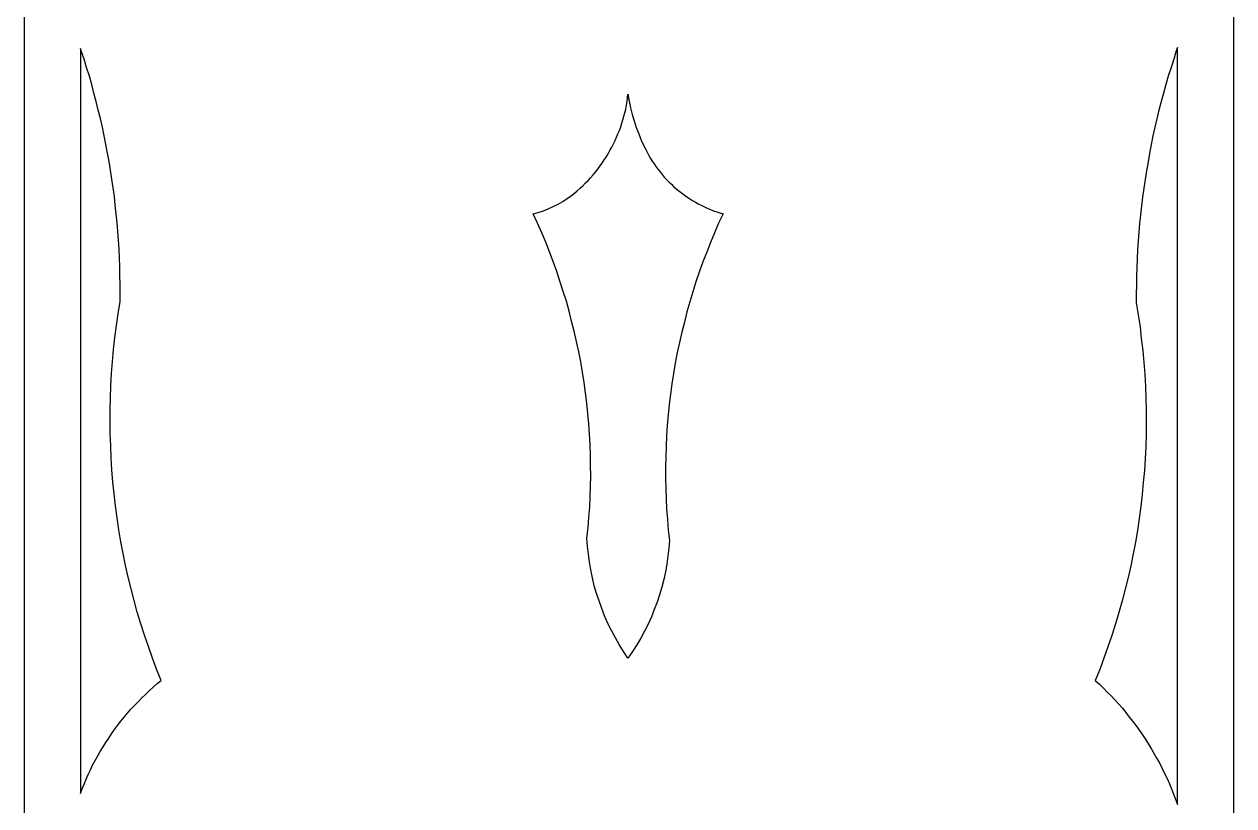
# Model space of a CAD drawing. Header units: centimetres. Extents: x -21.4 to -16.8, y -9 to 9.
# Drawn here: x -21.394 to -16.802, y -6.272 to -3.307 of the extents above; entities that cross this region are included whole.
import ezdxf

# ---------------------------------------------------------------- set-up
doc = ezdxf.new("R2010")
doc.units = ezdxf.units.CM
doc.header["$MEASUREMENT"] = 0
doc.layers.add('layer 1', color=7, linetype='Continuous')

msp = doc.modelspace()

# ---------------------------------------------------------------- linework, layer by layer
at = {"layer": 'layer 1', "color": 250, "lineweight": 30}
for points, knots in [([(-21.39381, 9.00077), (-21.39381, 9.00077), (-16.80173, 9.00077), (-16.80173, 9.00077), (-16.80173, 9.00077), (-16.80173, 9.00077), (-16.80173, -9.00021), (-16.80173, -9.00021), (-16.80173, -9.00021), (-16.80173, -9.00021), (-21.39381, -9.00021), (-21.39381, -9.00021), (-21.39381, -9.00021), (-21.39381, -9.00021), (-21.39381, 9.00077), (-21.39381, 9.00077)], [0, 0, 0, 0, 0.2, 0.2, 0.2, 0.2, 0.4, 0.4, 0.4, 0.4, 0.6, 0.6, 0.6, 0.6, 1, 1, 1, 1]), ([(-17.01569, -3.39512), (-17.01569, -3.39512), (-17.01569, -6.26741), (-17.01569, -6.26741), (-17.01569, -6.26741), (-17.01569, -6.26741), (-17.01587, -6.26692), (-17.01587, -6.26692), (-17.01587, -6.26692), (-17.01587, -6.26692), (-17.02347, -6.24684), (-17.02347, -6.24684), (-17.02347, -6.24684), (-17.02347, -6.24684), (-17.0304, -6.22746), (-17.0304, -6.22746), (-17.0304, -6.22746), (-17.0304, -6.22746), (-17.03801, -6.20738), (-17.03801, -6.20738), (-17.03801, -6.20738), (-17.03801, -6.20738), (-17.04633, -6.18869), (-17.04633, -6.18869), (-17.04633, -6.18869), (-17.04633, -6.18869), (-17.05531, -6.16862), (-17.05531, -6.16862), (-17.05531, -6.16862), (-17.05531, -6.16862), (-17.06432, -6.14993), (-17.06432, -6.14993), (-17.06432, -6.14993), (-17.06432, -6.14993), (-17.07332, -6.13054), (-17.07332, -6.13054), (-17.07332, -6.13054), (-17.07332, -6.13054), (-17.08301, -6.11185), (-17.08301, -6.11185), (-17.08301, -6.11185), (-17.08301, -6.11185), (-17.0934, -6.09316), (-17.0934, -6.09316), (-17.0934, -6.09316), (-17.0934, -6.09316), (-17.10378, -6.07448), (-17.10378, -6.07448), (-17.10378, -6.07448), (-17.10378, -6.07448), (-17.11416, -6.05716), (-17.11416, -6.05716), (-17.11416, -6.05716), (-17.11416, -6.05716), (-17.12523, -6.03848), (-17.12523, -6.03848), (-17.12523, -6.03848), (-17.12523, -6.03848), (-17.13631, -6.02116), (-17.13631, -6.02116), (-17.13631, -6.02116), (-17.13631, -6.02116), (-17.14876, -6.00317), (-17.14876, -6.00317), (-17.14876, -6.00317), (-17.14876, -6.00317), (-17.15986, -5.98586), (-17.15986, -5.98586), (-17.15986, -5.98586), (-17.15986, -5.98586), (-17.17231, -5.96925), (-17.17231, -5.96925), (-17.17231, -5.96925), (-17.17231, -5.96925), (-17.18546, -5.95195), (-17.18546, -5.95195), (-17.18546, -5.95195), (-17.18546, -5.95195), (-17.19861, -5.93534), (-17.19861, -5.93534), (-17.19861, -5.93534), (-17.19861, -5.93534), (-17.21108, -5.91871), (-17.21108, -5.91871), (-17.21108, -5.91871), (-17.21108, -5.91871), (-17.22491, -5.9021), (-17.22491, -5.9021), (-17.22491, -5.9021), (-17.22491, -5.9021), (-17.23876, -5.88687), (-17.23876, -5.88687), (-17.23876, -5.88687), (-17.23876, -5.88687), (-17.25261, -5.87095), (-17.25261, -5.87095), (-17.25261, -5.87095), (-17.25261, -5.87095), (-17.26714, -5.85503), (-17.26714, -5.85503), (-17.26714, -5.85503), (-17.26714, -5.85503), (-17.28237, -5.84049), (-17.28237, -5.84049), (-17.28237, -5.84049), (-17.28237, -5.84049), (-17.29691, -5.82526), (-17.29691, -5.82526), (-17.29691, -5.82526), (-17.29691, -5.82526), (-17.31214, -5.81073), (-17.31214, -5.81073), (-17.31214, -5.81073), (-17.31214, -5.81073), (-17.32806, -5.79689), (-17.32806, -5.79689), (-17.32806, -5.79689), (-17.32806, -5.79689), (-17.31076, -5.75466), (-17.31076, -5.75466), (-17.31076, -5.75466), (-17.31076, -5.75466), (-17.29484, -5.71173), (-17.29484, -5.71173), (-17.29484, -5.71173), (-17.29484, -5.71173), (-17.27961, -5.66882), (-17.27961, -5.66882), (-17.27961, -5.66882), (-17.27961, -5.66882), (-17.26507, -5.62591), (-17.26507, -5.62591), (-17.26507, -5.62591), (-17.26507, -5.62591), (-17.25053, -5.58228), (-17.25053, -5.58228), (-17.25053, -5.58228), (-17.25053, -5.58228), (-17.23807, -5.53868), (-17.23807, -5.53868), (-17.23807, -5.53868), (-17.23807, -5.53868), (-17.2256, -5.49437), (-17.2256, -5.49437), (-17.2256, -5.49437), (-17.2256, -5.49437), (-17.21384, -5.45008), (-17.21384, -5.45008), (-17.21384, -5.45008), (-17.21384, -5.45008), (-17.20276, -5.40577), (-17.20276, -5.40577), (-17.20276, -5.40577), (-17.20276, -5.40577), (-17.19307, -5.36147), (-17.19307, -5.36147), (-17.19307, -5.36147), (-17.19307, -5.36147), (-17.18407, -5.31647), (-17.18407, -5.31647), (-17.18407, -5.31647), (-17.18407, -5.31647), (-17.17508, -5.27216), (-17.17508, -5.27216), (-17.17508, -5.27216), (-17.17508, -5.27216), (-17.16746, -5.22717), (-17.16746, -5.22717), (-17.16746, -5.22717), (-17.16746, -5.22717), (-17.16054, -5.18218), (-17.16054, -5.18218), (-17.16054, -5.18218), (-17.16054, -5.18218), (-17.155, -5.13649), (-17.155, -5.13649), (-17.155, -5.13649), (-17.155, -5.13649), (-17.14947, -5.09149), (-17.14947, -5.09149), (-17.14947, -5.09149), (-17.14947, -5.09149), (-17.14531, -5.04581), (-17.14531, -5.04581), (-17.14531, -5.04581), (-17.14531, -5.04581), (-17.14116, -5.00012), (-17.14116, -5.00012), (-17.14116, -5.00012), (-17.14116, -5.00012), (-17.13838, -4.95513), (-17.13838, -4.95513), (-17.13838, -4.95513), (-17.13838, -4.95513), (-17.13631, -4.90943), (-17.13631, -4.90943), (-17.13631, -4.90943), (-17.13631, -4.90943), (-17.13493, -4.86375), (-17.13493, -4.86375), (-17.13493, -4.86375), (-17.13493, -4.86375), (-17.13424, -4.81806), (-17.13424, -4.81806), (-17.13424, -4.81806), (-17.13424, -4.81806), (-17.13424, -4.77237), (-17.13424, -4.77237), (-17.13424, -4.77237), (-17.13424, -4.77237), (-17.13562, -4.72669), (-17.13562, -4.72669), (-17.13562, -4.72669), (-17.13562, -4.72669), (-17.137, -4.68169), (-17.137, -4.68169), (-17.137, -4.68169), (-17.137, -4.68169), (-17.13978, -4.636), (-17.13978, -4.636), (-17.13978, -4.636), (-17.13978, -4.636), (-17.14323, -4.59032), (-17.14323, -4.59032), (-17.14323, -4.59032), (-17.14323, -4.59032), (-17.14739, -4.54532), (-17.14739, -4.54532), (-17.14739, -4.54532), (-17.14739, -4.54532), (-17.15292, -4.49963), (-17.15292, -4.49963), (-17.15292, -4.49963), (-17.15292, -4.49963), (-17.15777, -4.45463), (-17.15777, -4.45463), (-17.15777, -4.45463), (-17.15777, -4.45463), (-17.1647, -4.40964), (-17.1647, -4.40964), (-17.1647, -4.40964), (-17.1647, -4.40964), (-17.17231, -4.36395), (-17.17231, -4.36395), (-17.17231, -4.36395), (-17.17231, -4.36395), (-17.17231, -4.33072), (-17.17231, -4.33072), (-17.17231, -4.33072), (-17.17231, -4.33072), (-17.17162, -4.2968), (-17.17162, -4.2968), (-17.17162, -4.2968), (-17.17162, -4.2968), (-17.17093, -4.26358), (-17.17093, -4.26358), (-17.17093, -4.26358), (-17.17093, -4.26358), (-17.17024, -4.22966), (-17.17024, -4.22966), (-17.17024, -4.22966), (-17.17024, -4.22966), (-17.16884, -4.19643), (-17.16884, -4.19643), (-17.16884, -4.19643), (-17.16884, -4.19643), (-17.16677, -4.16251), (-17.16677, -4.16251), (-17.16677, -4.16251), (-17.16677, -4.16251), (-17.1647, -4.12929), (-17.1647, -4.12929), (-17.1647, -4.12929), (-17.1647, -4.12929), (-17.16192, -4.09605), (-17.16192, -4.09605), (-17.16192, -4.09605), (-17.16192, -4.09605), (-17.15915, -4.06283), (-17.15915, -4.06283), (-17.15915, -4.06283), (-17.15915, -4.06283), (-17.15638, -4.0296), (-17.15638, -4.0296), (-17.15638, -4.0296), (-17.15638, -4.0296), (-17.15223, -3.99569), (-17.15223, -3.99569), (-17.15223, -3.99569), (-17.15223, -3.99569), (-17.14807, -3.96245), (-17.14807, -3.96245), (-17.14807, -3.96245), (-17.14807, -3.96245), (-17.14393, -3.92923), (-17.14393, -3.92923), (-17.14393, -3.92923), (-17.14393, -3.92923), (-17.13838, -3.89599), (-17.13838, -3.89599), (-17.13838, -3.89599), (-17.13838, -3.89599), (-17.13355, -3.86277), (-17.13355, -3.86277), (-17.13355, -3.86277), (-17.13355, -3.86277), (-17.12731, -3.82955), (-17.12731, -3.82955), (-17.12731, -3.82955), (-17.12731, -3.82955), (-17.12177, -3.797), (-17.12177, -3.797), (-17.12177, -3.797), (-17.12177, -3.797), (-17.11485, -3.76378), (-17.11485, -3.76378), (-17.11485, -3.76378), (-17.11485, -3.76378), (-17.10862, -3.73055), (-17.10862, -3.73055), (-17.10862, -3.73055), (-17.10862, -3.73055), (-17.10169, -3.69802), (-17.10169, -3.69802), (-17.10169, -3.69802), (-17.10169, -3.69802), (-17.0934, -3.66548), (-17.0934, -3.66548), (-17.0934, -3.66548), (-17.0934, -3.66548), (-17.08577, -3.63295), (-17.08577, -3.63295), (-17.08577, -3.63295), (-17.08577, -3.63295), (-17.07748, -3.59972), (-17.07748, -3.59972), (-17.07748, -3.59972), (-17.07748, -3.59972), (-17.06916, -3.56788), (-17.06916, -3.56788), (-17.06916, -3.56788), (-17.06916, -3.56788), (-17.06016, -3.53535), (-17.06016, -3.53535), (-17.06016, -3.53535), (-17.06016, -3.53535), (-17.05047, -3.50351), (-17.05047, -3.50351), (-17.05047, -3.50351), (-17.05047, -3.50351), (-17.04009, -3.47096), (-17.04009, -3.47096), (-17.04009, -3.47096), (-17.04009, -3.47096), (-17.0297, -3.43912), (-17.0297, -3.43912), (-17.0297, -3.43912), (-17.0297, -3.43912), (-17.02002, -3.40728), (-17.02002, -3.40728), (-17.02002, -3.40728), (-17.02002, -3.40728), (-17.01569, -3.39512), (-17.01569, -3.39512)], [0, 0, 0, 0, 0.0108696, 0.0108696, 0.0108696, 0.0108696, 0.0217391, 0.0217391, 0.0217391, 0.0217391, 0.0326087, 0.0326087, 0.0326087, 0.0326087, 0.0434783, 0.0434783, 0.0434783, 0.0434783, 0.0543478, 0.0543478, 0.0543478, 0.0543478, 0.0652174, 0.0652174, 0.0652174, 0.0652174, 0.076087, 0.076087, 0.076087, 0.076087, 0.0869565, 0.0869565, 0.0869565, 0.0869565, 0.0978261, 0.0978261, 0.0978261, 0.0978261, 0.1086957, 0.1086957, 0.1086957, 0.1086957, 0.1195652, 0.1195652, 0.1195652, 0.1195652, 0.1304348, 0.1304348, 0.1304348, 0.1304348, 0.1413043, 0.1413043, 0.1413043, 0.1413043, 0.1521739, 0.1521739, 0.1521739, 0.1521739, 0.1630435, 0.1630435, 0.1630435, 0.1630435, 0.173913, 0.173913, 0.173913, 0.173913, 0.1847826, 0.1847826, 0.1847826, 0.1847826, 0.1956522, 0.1956522, 0.1956522, 0.1956522, 0.2065217, 0.2065217, 0.2065217, 0.2065217, 0.2173913, 0.2173913, 0.2173913, 0.2173913, 0.2282609, 0.2282609, 0.2282609, 0.2282609, 0.2391304, 0.2391304, 0.2391304, 0.2391304, 0.25, 0.25, 0.25, 0.25, 0.2608696, 0.2608696, 0.2608696, 0.2608696, 0.2717391, 0.2717391, 0.2717391, 0.2717391, 0.2826087, 0.2826087, 0.2826087, 0.2826087, 0.2934783, 0.2934783, 0.2934783, 0.2934783, 0.3043478, 0.3043478, 0.3043478, 0.3043478, 0.3152174, 0.3152174, 0.3152174, 0.3152174, 0.326087, 0.326087, 0.326087, 0.326087, 0.3369565, 0.3369565, 0.3369565, 0.3369565, 0.3478261, 0.3478261, 0.3478261, 0.3478261, 0.3586957, 0.3586957, 0.3586957, 0.3586957, 0.3695652, 0.3695652, 0.3695652, 0.3695652, 0.3804348, 0.3804348, 0.3804348, 0.3804348, 0.3913043, 0.3913043, 0.3913043, 0.3913043, 0.4021739, 0.4021739, 0.4021739, 0.4021739, 0.4130435, 0.4130435, 0.4130435, 0.4130435, 0.423913, 0.423913, 0.423913, 0.423913, 0.4347826, 0.4347826, 0.4347826, 0.4347826, 0.4456522, 0.4456522, 0.4456522, 0.4456522, 0.4565217, 0.4565217, 0.4565217, 0.4565217, 0.4673913, 0.4673913, 0.4673913, 0.4673913, 0.4782609, 0.4782609, 0.4782609, 0.4782609, 0.4891304, 0.4891304, 0.4891304, 0.4891304, 0.5, 0.5, 0.5, 0.5, 0.5108696, 0.5108696, 0.5108696, 0.5108696, 0.5217391, 0.5217391, 0.5217391, 0.5217391, 0.5326087, 0.5326087, 0.5326087, 0.5326087, 0.5434783, 0.5434783, 0.5434783, 0.5434783, 0.5543478, 0.5543478, 0.5543478, 0.5543478, 0.5652174, 0.5652174, 0.5652174, 0.5652174, 0.576087, 0.576087, 0.576087, 0.576087, 0.5869565, 0.5869565, 0.5869565, 0.5869565, 0.5978261, 0.5978261, 0.5978261, 0.5978261, 0.6086957, 0.6086957, 0.6086957, 0.6086957, 0.6195652, 0.6195652, 0.6195652, 0.6195652, 0.6304348, 0.6304348, 0.6304348, 0.6304348, 0.6413043, 0.6413043, 0.6413043, 0.6413043, 0.6521739, 0.6521739, 0.6521739, 0.6521739, 0.6630435, 0.6630435, 0.6630435, 0.6630435, 0.673913, 0.673913, 0.673913, 0.673913, 0.6847826, 0.6847826, 0.6847826, 0.6847826, 0.6956522, 0.6956522, 0.6956522, 0.6956522, 0.7065217, 0.7065217, 0.7065217, 0.7065217, 0.7173913, 0.7173913, 0.7173913, 0.7173913, 0.7282609, 0.7282609, 0.7282609, 0.7282609, 0.7391304, 0.7391304, 0.7391304, 0.7391304, 0.75, 0.75, 0.75, 0.75, 0.7608696, 0.7608696, 0.7608696, 0.7608696, 0.7717391, 0.7717391, 0.7717391, 0.7717391, 0.7826087, 0.7826087, 0.7826087, 0.7826087, 0.7934783, 0.7934783, 0.7934783, 0.7934783, 0.8043478, 0.8043478, 0.8043478, 0.8043478, 0.8152174, 0.8152174, 0.8152174, 0.8152174, 0.826087, 0.826087, 0.826087, 0.826087, 0.8369565, 0.8369565, 0.8369565, 0.8369565, 0.8478261, 0.8478261, 0.8478261, 0.8478261, 0.8586957, 0.8586957, 0.8586957, 0.8586957, 0.8695652, 0.8695652, 0.8695652, 0.8695652, 0.8804348, 0.8804348, 0.8804348, 0.8804348, 0.8913043, 0.8913043, 0.8913043, 0.8913043, 0.9021739, 0.9021739, 0.9021739, 0.9021739, 0.9130435, 0.9130435, 0.9130435, 0.9130435, 0.923913, 0.923913, 0.923913, 0.923913, 0.9347826, 0.9347826, 0.9347826, 0.9347826, 0.9456522, 0.9456522, 0.9456522, 0.9456522, 0.9565217, 0.9565217, 0.9565217, 0.9565217, 0.9673913, 0.9673913, 0.9673913, 0.9673913, 0.9782609, 0.9782609, 0.9782609, 0.9782609, 1, 1, 1, 1]), ([(-21.17985, -6.22525), (-21.17985, -6.22525), (-21.17985, -3.39909), (-21.17985, -3.39909), (-21.17985, -3.39909), (-21.17985, -3.39909), (-21.17689, -3.40797), (-21.17689, -3.40797), (-21.17689, -3.40797), (-21.17689, -3.40797), (-21.16651, -3.43981), (-21.16651, -3.43981), (-21.16651, -3.43981), (-21.16651, -3.43981), (-21.15681, -3.47165), (-21.15681, -3.47165), (-21.15681, -3.47165), (-21.15681, -3.47165), (-21.14643, -3.50351), (-21.14643, -3.50351), (-21.14643, -3.50351), (-21.14643, -3.50351), (-21.13744, -3.53535), (-21.13744, -3.53535), (-21.13744, -3.53535), (-21.13744, -3.53535), (-21.12913, -3.56788), (-21.12913, -3.56788), (-21.12913, -3.56788), (-21.12913, -3.56788), (-21.12013, -3.59972), (-21.12013, -3.59972), (-21.12013, -3.59972), (-21.12013, -3.59972), (-21.11252, -3.63295), (-21.11252, -3.63295), (-21.11252, -3.63295), (-21.11252, -3.63295), (-21.1042, -3.6648), (-21.1042, -3.6648), (-21.1042, -3.6648), (-21.1042, -3.6648), (-21.0966, -3.69733), (-21.0966, -3.69733), (-21.0966, -3.69733), (-21.0966, -3.69733), (-21.09036, -3.72986), (-21.09036, -3.72986), (-21.09036, -3.72986), (-21.09036, -3.72986), (-21.08344, -3.76309), (-21.08344, -3.76309), (-21.08344, -3.76309), (-21.08344, -3.76309), (-21.07721, -3.79562), (-21.07721, -3.79562), (-21.07721, -3.79562), (-21.07721, -3.79562), (-21.07168, -3.82816), (-21.07168, -3.82816), (-21.07168, -3.82816), (-21.07168, -3.82816), (-21.06614, -3.8607), (-21.06614, -3.8607), (-21.06614, -3.8607), (-21.06614, -3.8607), (-21.0606, -3.89461), (-21.0606, -3.89461), (-21.0606, -3.89461), (-21.0606, -3.89461), (-21.05576, -3.92715), (-21.05576, -3.92715), (-21.05576, -3.92715), (-21.05576, -3.92715), (-21.0516, -3.96038), (-21.0516, -3.96038), (-21.0516, -3.96038), (-21.0516, -3.96038), (-21.04814, -3.99291), (-21.04814, -3.99291), (-21.04814, -3.99291), (-21.04814, -3.99291), (-21.04468, -4.02684), (-21.04468, -4.02684), (-21.04468, -4.02684), (-21.04468, -4.02684), (-21.04122, -4.06006), (-21.04122, -4.06006), (-21.04122, -4.06006), (-21.04122, -4.06006), (-21.03844, -4.09329), (-21.03844, -4.09329), (-21.03844, -4.09329), (-21.03844, -4.09329), (-21.03568, -4.12582), (-21.03568, -4.12582), (-21.03568, -4.12582), (-21.03568, -4.12582), (-21.03359, -4.15974), (-21.03359, -4.15974), (-21.03359, -4.15974), (-21.03359, -4.15974), (-21.03221, -4.19297), (-21.03221, -4.19297), (-21.03221, -4.19297), (-21.03221, -4.19297), (-21.03083, -4.2262), (-21.03083, -4.2262), (-21.03083, -4.2262), (-21.03083, -4.2262), (-21.03014, -4.25943), (-21.03014, -4.25943), (-21.03014, -4.25943), (-21.03014, -4.25943), (-21.02945, -4.29265), (-21.02945, -4.29265), (-21.02945, -4.29265), (-21.02945, -4.29265), (-21.02945, -4.32657), (-21.02945, -4.32657), (-21.02945, -4.32657), (-21.02945, -4.32657), (-21.02945, -4.35979), (-21.02945, -4.35979), (-21.02945, -4.35979), (-21.02945, -4.35979), (-21.03706, -4.4048), (-21.03706, -4.4048), (-21.03706, -4.4048), (-21.03706, -4.4048), (-21.04399, -4.45048), (-21.04399, -4.45048), (-21.04399, -4.45048), (-21.04399, -4.45048), (-21.04953, -4.49547), (-21.04953, -4.49547), (-21.04953, -4.49547), (-21.04953, -4.49547), (-21.05438, -4.54117), (-21.05438, -4.54117), (-21.05438, -4.54117), (-21.05438, -4.54117), (-21.05852, -4.58685), (-21.05852, -4.58685), (-21.05852, -4.58685), (-21.05852, -4.58685), (-21.06198, -4.63254), (-21.06198, -4.63254), (-21.06198, -4.63254), (-21.06198, -4.63254), (-21.06476, -4.67823), (-21.06476, -4.67823), (-21.06476, -4.67823), (-21.06476, -4.67823), (-21.06614, -4.72392), (-21.06614, -4.72392), (-21.06614, -4.72392), (-21.06614, -4.72392), (-21.06752, -4.76891), (-21.06752, -4.76891), (-21.06752, -4.76891), (-21.06752, -4.76891), (-21.06752, -4.8146), (-21.06752, -4.8146), (-21.06752, -4.8146), (-21.06752, -4.8146), (-21.06683, -4.86029), (-21.06683, -4.86029), (-21.06683, -4.86029), (-21.06683, -4.86029), (-21.06545, -4.90598), (-21.06545, -4.90598), (-21.06545, -4.90598), (-21.06545, -4.90598), (-21.06336, -4.95236), (-21.06336, -4.95236), (-21.06336, -4.95236), (-21.06336, -4.95236), (-21.0606, -4.99804), (-21.0606, -4.99804), (-21.0606, -4.99804), (-21.0606, -4.99804), (-21.05713, -5.04373), (-21.05713, -5.04373), (-21.05713, -5.04373), (-21.05713, -5.04373), (-21.05229, -5.08873), (-21.05229, -5.08873), (-21.05229, -5.08873), (-21.05229, -5.08873), (-21.04744, -5.13442), (-21.04744, -5.13442), (-21.04744, -5.13442), (-21.04744, -5.13442), (-21.04122, -5.1801), (-21.04122, -5.1801), (-21.04122, -5.1801), (-21.04122, -5.1801), (-21.0343, -5.22509), (-21.0343, -5.22509), (-21.0343, -5.22509), (-21.0343, -5.22509), (-21.02667, -5.27009), (-21.02667, -5.27009), (-21.02667, -5.27009), (-21.02667, -5.27009), (-21.01768, -5.31509), (-21.01768, -5.31509), (-21.01768, -5.31509), (-21.01768, -5.31509), (-21.00868, -5.36008), (-21.00868, -5.36008), (-21.00868, -5.36008), (-21.00868, -5.36008), (-20.99899, -5.40438), (-20.99899, -5.40438), (-20.99899, -5.40438), (-20.99899, -5.40438), (-20.98792, -5.44939), (-20.98792, -5.44939), (-20.98792, -5.44939), (-20.98792, -5.44939), (-20.97614, -5.49368), (-20.97614, -5.49368), (-20.97614, -5.49368), (-20.97614, -5.49368), (-20.96438, -5.5373), (-20.96438, -5.5373), (-20.96438, -5.5373), (-20.96438, -5.5373), (-20.95123, -5.58159), (-20.95123, -5.58159), (-20.95123, -5.58159), (-20.95123, -5.58159), (-20.93738, -5.62521), (-20.93738, -5.62521), (-20.93738, -5.62521), (-20.93738, -5.62521), (-20.92215, -5.66813), (-20.92215, -5.66813), (-20.92215, -5.66813), (-20.92215, -5.66813), (-20.90692, -5.71173), (-20.90692, -5.71173), (-20.90692, -5.71173), (-20.90692, -5.71173), (-20.891, -5.75397), (-20.891, -5.75397), (-20.891, -5.75397), (-20.891, -5.75397), (-20.87439, -5.79689), (-20.87439, -5.79689), (-20.87439, -5.79689), (-20.87439, -5.79689), (-20.88893, -5.80865), (-20.88893, -5.80865), (-20.88893, -5.80865), (-20.88893, -5.80865), (-20.90415, -5.82181), (-20.90415, -5.82181), (-20.90415, -5.82181), (-20.90415, -5.82181), (-20.91937, -5.83565), (-20.91937, -5.83565), (-20.91937, -5.83565), (-20.91937, -5.83565), (-20.93322, -5.84949), (-20.93322, -5.84949), (-20.93322, -5.84949), (-20.93322, -5.84949), (-20.94777, -5.86265), (-20.94777, -5.86265), (-20.94777, -5.86265), (-20.94777, -5.86265), (-20.96161, -5.87718), (-20.96161, -5.87718), (-20.96161, -5.87718), (-20.96161, -5.87718), (-20.97476, -5.89172), (-20.97476, -5.89172), (-20.97476, -5.89172), (-20.97476, -5.89172), (-20.98861, -5.90557), (-20.98861, -5.90557), (-20.98861, -5.90557), (-20.98861, -5.90557), (-21.00175, -5.92079), (-21.00175, -5.92079), (-21.00175, -5.92079), (-21.00175, -5.92079), (-21.01422, -5.93603), (-21.01422, -5.93603), (-21.01422, -5.93603), (-21.01422, -5.93603), (-21.02667, -5.95126), (-21.02667, -5.95126), (-21.02667, -5.95126), (-21.02667, -5.95126), (-21.03914, -5.96718), (-21.03914, -5.96718), (-21.03914, -5.96718), (-21.03914, -5.96718), (-21.05091, -5.98241), (-21.05091, -5.98241), (-21.05091, -5.98241), (-21.05091, -5.98241), (-21.06198, -5.99902), (-21.06198, -5.99902), (-21.06198, -5.99902), (-21.06198, -5.99902), (-21.07306, -6.01563), (-21.07306, -6.01563), (-21.07306, -6.01563), (-21.07306, -6.01563), (-21.08413, -6.03155), (-21.08413, -6.03155), (-21.08413, -6.03155), (-21.08413, -6.03155), (-21.09452, -6.04887), (-21.09452, -6.04887), (-21.09452, -6.04887), (-21.09452, -6.04887), (-21.1049, -6.06617), (-21.1049, -6.06617), (-21.1049, -6.06617), (-21.1049, -6.06617), (-21.11459, -6.08278), (-21.11459, -6.08278), (-21.11459, -6.08278), (-21.11459, -6.08278), (-21.12428, -6.10009), (-21.12428, -6.10009), (-21.12428, -6.10009), (-21.12428, -6.10009), (-21.13397, -6.11739), (-21.13397, -6.11739), (-21.13397, -6.11739), (-21.13397, -6.11739), (-21.14159, -6.13538), (-21.14159, -6.13538), (-21.14159, -6.13538), (-21.14159, -6.13538), (-21.15059, -6.1527), (-21.15059, -6.1527), (-21.15059, -6.1527), (-21.15059, -6.1527), (-21.1589, -6.17138), (-21.1589, -6.17138), (-21.1589, -6.17138), (-21.1589, -6.17138), (-21.16651, -6.19008), (-21.16651, -6.19008), (-21.16651, -6.19008), (-21.16651, -6.19008), (-21.17413, -6.20807), (-21.17413, -6.20807), (-21.17413, -6.20807), (-21.17413, -6.20807), (-21.17985, -6.22525), (-21.17985, -6.22525)], [0, 0, 0, 0, 0.010989, 0.010989, 0.010989, 0.010989, 0.021978, 0.021978, 0.021978, 0.021978, 0.032967, 0.032967, 0.032967, 0.032967, 0.043956, 0.043956, 0.043956, 0.043956, 0.0549451, 0.0549451, 0.0549451, 0.0549451, 0.0659341, 0.0659341, 0.0659341, 0.0659341, 0.0769231, 0.0769231, 0.0769231, 0.0769231, 0.0879121, 0.0879121, 0.0879121, 0.0879121, 0.0989011, 0.0989011, 0.0989011, 0.0989011, 0.1098901, 0.1098901, 0.1098901, 0.1098901, 0.1208791, 0.1208791, 0.1208791, 0.1208791, 0.1318681, 0.1318681, 0.1318681, 0.1318681, 0.1428571, 0.1428571, 0.1428571, 0.1428571, 0.1538462, 0.1538462, 0.1538462, 0.1538462, 0.1648352, 0.1648352, 0.1648352, 0.1648352, 0.1758242, 0.1758242, 0.1758242, 0.1758242, 0.1868132, 0.1868132, 0.1868132, 0.1868132, 0.1978022, 0.1978022, 0.1978022, 0.1978022, 0.2087912, 0.2087912, 0.2087912, 0.2087912, 0.2197802, 0.2197802, 0.2197802, 0.2197802, 0.2307692, 0.2307692, 0.2307692, 0.2307692, 0.2417582, 0.2417582, 0.2417582, 0.2417582, 0.2527473, 0.2527473, 0.2527473, 0.2527473, 0.2637363, 0.2637363, 0.2637363, 0.2637363, 0.2747253, 0.2747253, 0.2747253, 0.2747253, 0.2857143, 0.2857143, 0.2857143, 0.2857143, 0.2967033, 0.2967033, 0.2967033, 0.2967033, 0.3076923, 0.3076923, 0.3076923, 0.3076923, 0.3186813, 0.3186813, 0.3186813, 0.3186813, 0.3296703, 0.3296703, 0.3296703, 0.3296703, 0.3406593, 0.3406593, 0.3406593, 0.3406593, 0.3516484, 0.3516484, 0.3516484, 0.3516484, 0.3626374, 0.3626374, 0.3626374, 0.3626374, 0.3736264, 0.3736264, 0.3736264, 0.3736264, 0.3846154, 0.3846154, 0.3846154, 0.3846154, 0.3956044, 0.3956044, 0.3956044, 0.3956044, 0.4065934, 0.4065934, 0.4065934, 0.4065934, 0.4175824, 0.4175824, 0.4175824, 0.4175824, 0.4285714, 0.4285714, 0.4285714, 0.4285714, 0.4395604, 0.4395604, 0.4395604, 0.4395604, 0.4505495, 0.4505495, 0.4505495, 0.4505495, 0.4615385, 0.4615385, 0.4615385, 0.4615385, 0.4725275, 0.4725275, 0.4725275, 0.4725275, 0.4835165, 0.4835165, 0.4835165, 0.4835165, 0.4945055, 0.4945055, 0.4945055, 0.4945055, 0.5054945, 0.5054945, 0.5054945, 0.5054945, 0.5164835, 0.5164835, 0.5164835, 0.5164835, 0.5274725, 0.5274725, 0.5274725, 0.5274725, 0.5384615, 0.5384615, 0.5384615, 0.5384615, 0.5494505, 0.5494505, 0.5494505, 0.5494505, 0.5604396, 0.5604396, 0.5604396, 0.5604396, 0.5714286, 0.5714286, 0.5714286, 0.5714286, 0.5824176, 0.5824176, 0.5824176, 0.5824176, 0.5934066, 0.5934066, 0.5934066, 0.5934066, 0.6043956, 0.6043956, 0.6043956, 0.6043956, 0.6153846, 0.6153846, 0.6153846, 0.6153846, 0.6263736, 0.6263736, 0.6263736, 0.6263736, 0.6373626, 0.6373626, 0.6373626, 0.6373626, 0.6483516, 0.6483516, 0.6483516, 0.6483516, 0.6593407, 0.6593407, 0.6593407, 0.6593407, 0.6703297, 0.6703297, 0.6703297, 0.6703297, 0.6813187, 0.6813187, 0.6813187, 0.6813187, 0.6923077, 0.6923077, 0.6923077, 0.6923077, 0.7032967, 0.7032967, 0.7032967, 0.7032967, 0.7142857, 0.7142857, 0.7142857, 0.7142857, 0.7252747, 0.7252747, 0.7252747, 0.7252747, 0.7362637, 0.7362637, 0.7362637, 0.7362637, 0.7472527, 0.7472527, 0.7472527, 0.7472527, 0.7582418, 0.7582418, 0.7582418, 0.7582418, 0.7692308, 0.7692308, 0.7692308, 0.7692308, 0.7802198, 0.7802198, 0.7802198, 0.7802198, 0.7912088, 0.7912088, 0.7912088, 0.7912088, 0.8021978, 0.8021978, 0.8021978, 0.8021978, 0.8131868, 0.8131868, 0.8131868, 0.8131868, 0.8241758, 0.8241758, 0.8241758, 0.8241758, 0.8351648, 0.8351648, 0.8351648, 0.8351648, 0.8461538, 0.8461538, 0.8461538, 0.8461538, 0.8571429, 0.8571429, 0.8571429, 0.8571429, 0.8681319, 0.8681319, 0.8681319, 0.8681319, 0.8791209, 0.8791209, 0.8791209, 0.8791209, 0.8901099, 0.8901099, 0.8901099, 0.8901099, 0.9010989, 0.9010989, 0.9010989, 0.9010989, 0.9120879, 0.9120879, 0.9120879, 0.9120879, 0.9230769, 0.9230769, 0.9230769, 0.9230769, 0.9340659, 0.9340659, 0.9340659, 0.9340659, 0.9450549, 0.9450549, 0.9450549, 0.9450549, 0.956044, 0.956044, 0.956044, 0.956044, 0.967033, 0.967033, 0.967033, 0.967033, 0.978022, 0.978022, 0.978022, 0.978022, 1, 1, 1, 1]), ([(-19.10157, -5.71173), (-19.10157, -5.71173), (-19.08427, -5.68682), (-19.08427, -5.68682), (-19.08427, -5.68682), (-19.08427, -5.68682), (-19.06764, -5.6619), (-19.06764, -5.6619), (-19.06764, -5.6619), (-19.06764, -5.6619), (-19.05312, -5.6356), (-19.05312, -5.6356), (-19.05312, -5.6356), (-19.05312, -5.6356), (-19.03858, -5.60929), (-19.03858, -5.60929), (-19.03858, -5.60929), (-19.03858, -5.60929), (-19.02473, -5.58299), (-19.02473, -5.58299), (-19.02473, -5.58299), (-19.02473, -5.58299), (-19.01297, -5.55529), (-19.01297, -5.55529), (-19.01297, -5.55529), (-19.01297, -5.55529), (-19.00189, -5.52761), (-19.00189, -5.52761), (-19.00189, -5.52761), (-19.00189, -5.52761), (-18.99081, -5.49991), (-18.99081, -5.49991), (-18.99081, -5.49991), (-18.99081, -5.49991), (-18.98182, -5.47154), (-18.98182, -5.47154), (-18.98182, -5.47154), (-18.98182, -5.47154), (-18.9735, -5.44246), (-18.9735, -5.44246), (-18.9735, -5.44246), (-18.9735, -5.44246), (-18.96589, -5.41408), (-18.96589, -5.41408), (-18.96589, -5.41408), (-18.96589, -5.41408), (-18.95967, -5.38431), (-18.95967, -5.38431), (-18.95967, -5.38431), (-18.95967, -5.38431), (-18.95411, -5.35524), (-18.95411, -5.35524), (-18.95411, -5.35524), (-18.95411, -5.35524), (-18.94997, -5.32548), (-18.94997, -5.32548), (-18.94997, -5.32548), (-18.94997, -5.32548), (-18.94651, -5.29502), (-18.94651, -5.29502), (-18.94651, -5.29502), (-18.94651, -5.29502), (-18.94444, -5.26594), (-18.94444, -5.26594), (-18.94444, -5.26594), (-18.94444, -5.26594), (-18.94858, -5.22648), (-18.94858, -5.22648), (-18.94858, -5.22648), (-18.94858, -5.22648), (-18.95205, -5.18633), (-18.95205, -5.18633), (-18.95205, -5.18633), (-18.95205, -5.18633), (-18.95482, -5.14687), (-18.95482, -5.14687), (-18.95482, -5.14687), (-18.95482, -5.14687), (-18.95689, -5.10742), (-18.95689, -5.10742), (-18.95689, -5.10742), (-18.95689, -5.10742), (-18.95827, -5.06796), (-18.95827, -5.06796), (-18.95827, -5.06796), (-18.95827, -5.06796), (-18.95896, -5.02781), (-18.95896, -5.02781), (-18.95896, -5.02781), (-18.95896, -5.02781), (-18.95896, -4.98765), (-18.95896, -4.98765), (-18.95896, -4.98765), (-18.95896, -4.98765), (-18.95827, -4.94751), (-18.95827, -4.94751), (-18.95827, -4.94751), (-18.95827, -4.94751), (-18.95689, -4.90805), (-18.95689, -4.90805), (-18.95689, -4.90805), (-18.95689, -4.90805), (-18.95482, -4.86859), (-18.95482, -4.86859), (-18.95482, -4.86859), (-18.95482, -4.86859), (-18.95274, -4.82914), (-18.95274, -4.82914), (-18.95274, -4.82914), (-18.95274, -4.82914), (-18.94928, -4.78899), (-18.94928, -4.78899), (-18.94928, -4.78899), (-18.94928, -4.78899), (-18.94513, -4.74952), (-18.94513, -4.74952), (-18.94513, -4.74952), (-18.94513, -4.74952), (-18.94028, -4.71007), (-18.94028, -4.71007), (-18.94028, -4.71007), (-18.94028, -4.71007), (-18.93475, -4.67131), (-18.93475, -4.67131), (-18.93475, -4.67131), (-18.93475, -4.67131), (-18.92921, -4.63185), (-18.92921, -4.63185), (-18.92921, -4.63185), (-18.92921, -4.63185), (-18.92228, -4.59239), (-18.92228, -4.59239), (-18.92228, -4.59239), (-18.92228, -4.59239), (-18.91467, -4.55293), (-18.91467, -4.55293), (-18.91467, -4.55293), (-18.91467, -4.55293), (-18.90635, -4.51417), (-18.90635, -4.51417), (-18.90635, -4.51417), (-18.90635, -4.51417), (-18.89737, -4.4754), (-18.89737, -4.4754), (-18.89737, -4.4754), (-18.89737, -4.4754), (-18.88768, -4.43664), (-18.88768, -4.43664), (-18.88768, -4.43664), (-18.88768, -4.43664), (-18.87798, -4.39857), (-18.87798, -4.39857), (-18.87798, -4.39857), (-18.87798, -4.39857), (-18.8669, -4.36049), (-18.8669, -4.36049), (-18.8669, -4.36049), (-18.8669, -4.36049), (-18.85513, -4.32242), (-18.85513, -4.32242), (-18.85513, -4.32242), (-18.85513, -4.32242), (-18.84406, -4.28435), (-18.84406, -4.28435), (-18.84406, -4.28435), (-18.84406, -4.28435), (-18.83091, -4.24696), (-18.83091, -4.24696), (-18.83091, -4.24696), (-18.83091, -4.24696), (-18.81706, -4.20889), (-18.81706, -4.20889), (-18.81706, -4.20889), (-18.81706, -4.20889), (-18.80252, -4.1722), (-18.80252, -4.1722), (-18.80252, -4.1722), (-18.80252, -4.1722), (-18.78868, -4.13483), (-18.78868, -4.13483), (-18.78868, -4.13483), (-18.78868, -4.13483), (-18.77275, -4.09814), (-18.77275, -4.09814), (-18.77275, -4.09814), (-18.77275, -4.09814), (-18.75752, -4.06214), (-18.75752, -4.06214), (-18.75752, -4.06214), (-18.75752, -4.06214), (-18.74022, -4.02615), (-18.74022, -4.02615), (-18.74022, -4.02615), (-18.74022, -4.02615), (-18.75269, -4.02268), (-18.75269, -4.02268), (-18.75269, -4.02268), (-18.75269, -4.02268), (-18.76445, -4.01852), (-18.76445, -4.01852), (-18.76445, -4.01852), (-18.76445, -4.01852), (-18.77691, -4.01437), (-18.77691, -4.01437), (-18.77691, -4.01437), (-18.77691, -4.01437), (-18.78868, -4.00952), (-18.78868, -4.00952), (-18.78868, -4.00952), (-18.78868, -4.00952), (-18.80045, -4.00468), (-18.80045, -4.00468), (-18.80045, -4.00468), (-18.80045, -4.00468), (-18.81152, -3.99914), (-18.81152, -3.99914), (-18.81152, -3.99914), (-18.81152, -3.99914), (-18.82328, -3.9936), (-18.82328, -3.9936), (-18.82328, -3.9936), (-18.82328, -3.9936), (-18.83505, -3.98806), (-18.83505, -3.98806), (-18.83505, -3.98806), (-18.83505, -3.98806), (-18.84544, -3.98253), (-18.84544, -3.98253), (-18.84544, -3.98253), (-18.84544, -3.98253), (-18.85652, -3.97561), (-18.85652, -3.97561), (-18.85652, -3.97561), (-18.85652, -3.97561), (-18.8676, -3.96869), (-18.8676, -3.96869), (-18.8676, -3.96869), (-18.8676, -3.96869), (-18.87798, -3.96176), (-18.87798, -3.96176), (-18.87798, -3.96176), (-18.87798, -3.96176), (-18.88836, -3.95415), (-18.88836, -3.95415), (-18.88836, -3.95415), (-18.88836, -3.95415), (-18.89875, -3.94653), (-18.89875, -3.94653), (-18.89875, -3.94653), (-18.89875, -3.94653), (-18.90844, -3.93961), (-18.90844, -3.93961), (-18.90844, -3.93961), (-18.90844, -3.93961), (-18.91882, -3.9313), (-18.91882, -3.9313), (-18.91882, -3.9313), (-18.91882, -3.9313), (-18.92852, -3.92231), (-18.92852, -3.92231), (-18.92852, -3.92231), (-18.92852, -3.92231), (-18.93681, -3.914), (-18.93681, -3.914), (-18.93681, -3.914), (-18.93681, -3.914), (-18.94651, -3.90499), (-18.94651, -3.90499), (-18.94651, -3.90499), (-18.94651, -3.90499), (-18.95551, -3.89599), (-18.95551, -3.89599), (-18.95551, -3.89599), (-18.95551, -3.89599), (-18.96381, -3.887), (-18.96381, -3.887), (-18.96381, -3.887), (-18.96381, -3.887), (-18.97212, -3.87731), (-18.97212, -3.87731), (-18.97212, -3.87731), (-18.97212, -3.87731), (-18.97973, -3.86693), (-18.97973, -3.86693), (-18.97973, -3.86693), (-18.97973, -3.86693), (-18.98804, -3.85723), (-18.98804, -3.85723), (-18.98804, -3.85723), (-18.98804, -3.85723), (-18.99566, -3.84685), (-18.99566, -3.84685), (-18.99566, -3.84685), (-18.99566, -3.84685), (-19.00258, -3.83647), (-19.00258, -3.83647), (-19.00258, -3.83647), (-19.00258, -3.83647), (-19.01019, -3.82608), (-19.01019, -3.82608), (-19.01019, -3.82608), (-19.01019, -3.82608), (-19.01643, -3.8157), (-19.01643, -3.8157), (-19.01643, -3.8157), (-19.01643, -3.8157), (-19.02266, -3.80463), (-19.02266, -3.80463), (-19.02266, -3.80463), (-19.02266, -3.80463), (-19.02889, -3.79286), (-19.02889, -3.79286), (-19.02889, -3.79286), (-19.02889, -3.79286), (-19.03442, -3.78178), (-19.03442, -3.78178), (-19.03442, -3.78178), (-19.03442, -3.78178), (-19.03996, -3.7707), (-19.03996, -3.7707), (-19.03996, -3.7707), (-19.03996, -3.7707), (-19.05103, -3.74648), (-19.05103, -3.74648), (-19.05103, -3.74648), (-19.05103, -3.74648), (-19.06072, -3.72294), (-19.06072, -3.72294), (-19.06072, -3.72294), (-19.06072, -3.72294), (-19.07042, -3.69871), (-19.07042, -3.69871), (-19.07042, -3.69871), (-19.07042, -3.69871), (-19.07873, -3.6738), (-19.07873, -3.6738), (-19.07873, -3.6738), (-19.07873, -3.6738), (-19.08565, -3.64887), (-19.08565, -3.64887), (-19.08565, -3.64887), (-19.08565, -3.64887), (-19.09187, -3.62395), (-19.09187, -3.62395), (-19.09187, -3.62395), (-19.09187, -3.62395), (-19.09741, -3.59903), (-19.09741, -3.59903), (-19.09741, -3.59903), (-19.09741, -3.59903), (-19.10157, -3.57272), (-19.10157, -3.57272), (-19.10157, -3.57272), (-19.10157, -3.57272), (-19.10295, -3.58658), (-19.10295, -3.58658), (-19.10295, -3.58658), (-19.10295, -3.58658), (-19.10434, -3.60041), (-19.10434, -3.60041), (-19.10434, -3.60041), (-19.10434, -3.60041), (-19.10711, -3.61426), (-19.10711, -3.61426), (-19.10711, -3.61426), (-19.10711, -3.61426), (-19.10988, -3.6288), (-19.10988, -3.6288), (-19.10988, -3.6288), (-19.10988, -3.6288), (-19.11333, -3.64264), (-19.11333, -3.64264), (-19.11333, -3.64264), (-19.11333, -3.64264), (-19.1168, -3.65579), (-19.1168, -3.65579), (-19.1168, -3.65579), (-19.1168, -3.65579), (-19.12095, -3.66964), (-19.12095, -3.66964), (-19.12095, -3.66964), (-19.12095, -3.66964), (-19.12511, -3.68279), (-19.12511, -3.68279), (-19.12511, -3.68279), (-19.12511, -3.68279), (-19.12926, -3.69594), (-19.12926, -3.69594), (-19.12926, -3.69594), (-19.12926, -3.69594), (-19.1341, -3.70979), (-19.1341, -3.70979), (-19.1341, -3.70979), (-19.1341, -3.70979), (-19.13964, -3.72294), (-19.13964, -3.72294), (-19.13964, -3.72294), (-19.13964, -3.72294), (-19.14517, -3.7354), (-19.14517, -3.7354), (-19.14517, -3.7354), (-19.14517, -3.7354), (-19.15071, -3.74855), (-19.15071, -3.74855), (-19.15071, -3.74855), (-19.15071, -3.74855), (-19.15695, -3.76101), (-19.15695, -3.76101), (-19.15695, -3.76101), (-19.15695, -3.76101), (-19.16318, -3.77347), (-19.16318, -3.77347), (-19.16318, -3.77347), (-19.16318, -3.77347), (-19.1701, -3.78593), (-19.1701, -3.78593), (-19.1701, -3.78593), (-19.1701, -3.78593), (-19.17703, -3.7984), (-19.17703, -3.7984), (-19.17703, -3.7984), (-19.17703, -3.7984), (-19.18464, -3.81085), (-19.18464, -3.81085), (-19.18464, -3.81085), (-19.18464, -3.81085), (-19.19155, -3.82193), (-19.19155, -3.82193), (-19.19155, -3.82193), (-19.19155, -3.82193), (-19.19987, -3.8337), (-19.19987, -3.8337), (-19.19987, -3.8337), (-19.19987, -3.8337), (-19.20818, -3.84547), (-19.20818, -3.84547), (-19.20818, -3.84547), (-19.20818, -3.84547), (-19.21648, -3.85723), (-19.21648, -3.85723), (-19.21648, -3.85723), (-19.21648, -3.85723), (-19.22548, -3.86762), (-19.22548, -3.86762), (-19.22548, -3.86762), (-19.22548, -3.86762), (-19.23379, -3.87869), (-19.23379, -3.87869), (-19.23379, -3.87869), (-19.23379, -3.87869), (-19.24347, -3.88908), (-19.24347, -3.88908), (-19.24347, -3.88908), (-19.24347, -3.88908), (-19.25317, -3.90015), (-19.25317, -3.90015), (-19.25317, -3.90015), (-19.25317, -3.90015), (-19.26285, -3.90915), (-19.26285, -3.90915), (-19.26285, -3.90915), (-19.26285, -3.90915), (-19.27324, -3.91954), (-19.27324, -3.91954), (-19.27324, -3.91954), (-19.27324, -3.91954), (-19.28293, -3.92923), (-19.28293, -3.92923), (-19.28293, -3.92923), (-19.28293, -3.92923), (-19.29401, -3.93892), (-19.29401, -3.93892), (-19.29401, -3.93892), (-19.29401, -3.93892), (-19.30439, -3.94722), (-19.30439, -3.94722), (-19.30439, -3.94722), (-19.30439, -3.94722), (-19.31546, -3.95622), (-19.31546, -3.95622), (-19.31546, -3.95622), (-19.31546, -3.95622), (-19.33209, -3.96869), (-19.33209, -3.96869), (-19.33209, -3.96869), (-19.33209, -3.96869), (-19.34939, -3.97977), (-19.34939, -3.97977), (-19.34939, -3.97977), (-19.34939, -3.97977), (-19.36669, -3.98946), (-19.36669, -3.98946), (-19.36669, -3.98946), (-19.36669, -3.98946), (-19.38539, -3.99845), (-19.38539, -3.99845), (-19.38539, -3.99845), (-19.38539, -3.99845), (-19.40407, -4.00676), (-19.40407, -4.00676), (-19.40407, -4.00676), (-19.40407, -4.00676), (-19.42276, -4.01437), (-19.42276, -4.01437), (-19.42276, -4.01437), (-19.42276, -4.01437), (-19.44215, -4.02061), (-19.44215, -4.02061), (-19.44215, -4.02061), (-19.44215, -4.02061), (-19.46154, -4.02615), (-19.46154, -4.02615), (-19.46154, -4.02615), (-19.46154, -4.02615), (-19.44562, -4.06214), (-19.44562, -4.06214), (-19.44562, -4.06214), (-19.44562, -4.06214), (-19.42899, -4.09814), (-19.42899, -4.09814), (-19.42899, -4.09814), (-19.42899, -4.09814), (-19.41376, -4.13413), (-19.41376, -4.13413), (-19.41376, -4.13413), (-19.41376, -4.13413), (-19.39924, -4.17082), (-19.39924, -4.17082), (-19.39924, -4.17082), (-19.39924, -4.17082), (-19.38539, -4.20751), (-19.38539, -4.20751), (-19.38539, -4.20751), (-19.38539, -4.20751), (-19.37154, -4.24558), (-19.37154, -4.24558), (-19.37154, -4.24558), (-19.37154, -4.24558), (-19.35977, -4.28227), (-19.35977, -4.28227), (-19.35977, -4.28227), (-19.35977, -4.28227), (-19.34732, -4.32034), (-19.34732, -4.32034), (-19.34732, -4.32034), (-19.34732, -4.32034), (-19.33554, -4.35772), (-19.33554, -4.35772), (-19.33554, -4.35772), (-19.33554, -4.35772), (-19.32516, -4.39579), (-19.32516, -4.39579), (-19.32516, -4.39579), (-19.32516, -4.39579), (-19.31546, -4.43387), (-19.31546, -4.43387), (-19.31546, -4.43387), (-19.31546, -4.43387), (-19.30577, -4.47195), (-19.30577, -4.47195), (-19.30577, -4.47195), (-19.30577, -4.47195), (-19.29679, -4.51071), (-19.29679, -4.51071), (-19.29679, -4.51071), (-19.29679, -4.51071), (-19.28847, -4.54948), (-19.28847, -4.54948), (-19.28847, -4.54948), (-19.28847, -4.54948), (-19.28086, -4.58824), (-19.28086, -4.58824), (-19.28086, -4.58824), (-19.28086, -4.58824), (-19.27462, -4.627), (-19.27462, -4.627), (-19.27462, -4.627), (-19.27462, -4.627), (-19.26839, -4.66577), (-19.26839, -4.66577), (-19.26839, -4.66577), (-19.26839, -4.66577), (-19.26285, -4.70522), (-19.26285, -4.70522), (-19.26285, -4.70522), (-19.26285, -4.70522), (-19.25801, -4.74399), (-19.25801, -4.74399), (-19.25801, -4.74399), (-19.25801, -4.74399), (-19.25386, -4.78345), (-19.25386, -4.78345), (-19.25386, -4.78345), (-19.25386, -4.78345), (-19.2504, -4.82291), (-19.2504, -4.82291), (-19.2504, -4.82291), (-19.2504, -4.82291), (-19.24763, -4.86167), (-19.24763, -4.86167), (-19.24763, -4.86167), (-19.24763, -4.86167), (-19.24555, -4.90113), (-19.24555, -4.90113), (-19.24555, -4.90113), (-19.24555, -4.90113), (-19.24418, -4.94128), (-19.24418, -4.94128), (-19.24418, -4.94128), (-19.24418, -4.94128), (-19.24347, -4.98074), (-19.24347, -4.98074), (-19.24347, -4.98074), (-19.24347, -4.98074), (-19.24278, -5.02019), (-19.24278, -5.02019), (-19.24278, -5.02019), (-19.24278, -5.02019), (-19.24347, -5.05965), (-19.24347, -5.05965), (-19.24347, -5.05965), (-19.24347, -5.05965), (-19.24487, -5.09911), (-19.24487, -5.09911), (-19.24487, -5.09911), (-19.24487, -5.09911), (-19.24694, -5.13857), (-19.24694, -5.13857), (-19.24694, -5.13857), (-19.24694, -5.13857), (-19.24972, -5.17733), (-19.24972, -5.17733), (-19.24972, -5.17733), (-19.24972, -5.17733), (-19.25317, -5.21679), (-19.25317, -5.21679), (-19.25317, -5.21679), (-19.25317, -5.21679), (-19.25732, -5.25624), (-19.25732, -5.25624), (-19.25732, -5.25624), (-19.25732, -5.25624), (-19.25525, -5.2867), (-19.25525, -5.2867), (-19.25525, -5.2867), (-19.25525, -5.2867), (-19.25178, -5.31716), (-19.25178, -5.31716), (-19.25178, -5.31716), (-19.25178, -5.31716), (-19.24763, -5.34693), (-19.24763, -5.34693), (-19.24763, -5.34693), (-19.24763, -5.34693), (-19.24278, -5.3767), (-19.24278, -5.3767), (-19.24278, -5.3767), (-19.24278, -5.3767), (-19.23656, -5.40716), (-19.23656, -5.40716), (-19.23656, -5.40716), (-19.23656, -5.40716), (-19.22964, -5.43692), (-19.22964, -5.43692), (-19.22964, -5.43692), (-19.22964, -5.43692), (-19.22132, -5.466), (-19.22132, -5.466), (-19.22132, -5.466), (-19.22132, -5.466), (-19.21163, -5.49507), (-19.21163, -5.49507), (-19.21163, -5.49507), (-19.21163, -5.49507), (-19.20125, -5.52414), (-19.20125, -5.52414), (-19.20125, -5.52414), (-19.20125, -5.52414), (-19.19018, -5.55184), (-19.19018, -5.55184), (-19.19018, -5.55184), (-19.19018, -5.55184), (-19.17772, -5.58022), (-19.17772, -5.58022), (-19.17772, -5.58022), (-19.17772, -5.58022), (-19.16387, -5.60721), (-19.16387, -5.60721), (-19.16387, -5.60721), (-19.16387, -5.60721), (-19.14933, -5.6342), (-19.14933, -5.6342), (-19.14933, -5.6342), (-19.14933, -5.6342), (-19.13479, -5.66052), (-19.13479, -5.66052), (-19.13479, -5.66052), (-19.13479, -5.66052), (-19.11818, -5.68612), (-19.11818, -5.68612), (-19.11818, -5.68612), (-19.11818, -5.68612), (-19.10157, -5.71173), (-19.10157, -5.71173)], [0, 0, 0, 0, 0.0056497, 0.0056497, 0.0056497, 0.0056497, 0.0112994, 0.0112994, 0.0112994, 0.0112994, 0.0169492, 0.0169492, 0.0169492, 0.0169492, 0.0225989, 0.0225989, 0.0225989, 0.0225989, 0.0282486, 0.0282486, 0.0282486, 0.0282486, 0.0338983, 0.0338983, 0.0338983, 0.0338983, 0.039548, 0.039548, 0.039548, 0.039548, 0.0451977, 0.0451977, 0.0451977, 0.0451977, 0.0508475, 0.0508475, 0.0508475, 0.0508475, 0.0564972, 0.0564972, 0.0564972, 0.0564972, 0.0621469, 0.0621469, 0.0621469, 0.0621469, 0.0677966, 0.0677966, 0.0677966, 0.0677966, 0.0734463, 0.0734463, 0.0734463, 0.0734463, 0.079096, 0.079096, 0.079096, 0.079096, 0.0847458, 0.0847458, 0.0847458, 0.0847458, 0.0903955, 0.0903955, 0.0903955, 0.0903955, 0.0960452, 0.0960452, 0.0960452, 0.0960452, 0.1016949, 0.1016949, 0.1016949, 0.1016949, 0.1073446, 0.1073446, 0.1073446, 0.1073446, 0.1129944, 0.1129944, 0.1129944, 0.1129944, 0.1186441, 0.1186441, 0.1186441, 0.1186441, 0.1242938, 0.1242938, 0.1242938, 0.1242938, 0.1299435, 0.1299435, 0.1299435, 0.1299435, 0.1355932, 0.1355932, 0.1355932, 0.1355932, 0.1412429, 0.1412429, 0.1412429, 0.1412429, 0.1468927, 0.1468927, 0.1468927, 0.1468927, 0.1525424, 0.1525424, 0.1525424, 0.1525424, 0.1581921, 0.1581921, 0.1581921, 0.1581921, 0.1638418, 0.1638418, 0.1638418, 0.1638418, 0.1694915, 0.1694915, 0.1694915, 0.1694915, 0.1751412, 0.1751412, 0.1751412, 0.1751412, 0.180791, 0.180791, 0.180791, 0.180791, 0.1864407, 0.1864407, 0.1864407, 0.1864407, 0.1920904, 0.1920904, 0.1920904, 0.1920904, 0.1977401, 0.1977401, 0.1977401, 0.1977401, 0.2033898, 0.2033898, 0.2033898, 0.2033898, 0.2090395, 0.2090395, 0.2090395, 0.2090395, 0.2146893, 0.2146893, 0.2146893, 0.2146893, 0.220339, 0.220339, 0.220339, 0.220339, 0.2259887, 0.2259887, 0.2259887, 0.2259887, 0.2316384, 0.2316384, 0.2316384, 0.2316384, 0.2372881, 0.2372881, 0.2372881, 0.2372881, 0.2429379, 0.2429379, 0.2429379, 0.2429379, 0.2485876, 0.2485876, 0.2485876, 0.2485876, 0.2542373, 0.2542373, 0.2542373, 0.2542373, 0.259887, 0.259887, 0.259887, 0.259887, 0.2655367, 0.2655367, 0.2655367, 0.2655367, 0.2711864, 0.2711864, 0.2711864, 0.2711864, 0.2768362, 0.2768362, 0.2768362, 0.2768362, 0.2824859, 0.2824859, 0.2824859, 0.2824859, 0.2881356, 0.2881356, 0.2881356, 0.2881356, 0.2937853, 0.2937853, 0.2937853, 0.2937853, 0.299435, 0.299435, 0.299435, 0.299435, 0.3050847, 0.3050847, 0.3050847, 0.3050847, 0.3107345, 0.3107345, 0.3107345, 0.3107345, 0.3163842, 0.3163842, 0.3163842, 0.3163842, 0.3220339, 0.3220339, 0.3220339, 0.3220339, 0.3276836, 0.3276836, 0.3276836, 0.3276836, 0.3333333, 0.3333333, 0.3333333, 0.3333333, 0.3389831, 0.3389831, 0.3389831, 0.3389831, 0.3446328, 0.3446328, 0.3446328, 0.3446328, 0.3502825, 0.3502825, 0.3502825, 0.3502825, 0.3559322, 0.3559322, 0.3559322, 0.3559322, 0.3615819, 0.3615819, 0.3615819, 0.3615819, 0.3672316, 0.3672316, 0.3672316, 0.3672316, 0.3728814, 0.3728814, 0.3728814, 0.3728814, 0.3785311, 0.3785311, 0.3785311, 0.3785311, 0.3841808, 0.3841808, 0.3841808, 0.3841808, 0.3898305, 0.3898305, 0.3898305, 0.3898305, 0.3954802, 0.3954802, 0.3954802, 0.3954802, 0.4011299, 0.4011299, 0.4011299, 0.4011299, 0.4067797, 0.4067797, 0.4067797, 0.4067797, 0.4124294, 0.4124294, 0.4124294, 0.4124294, 0.4180791, 0.4180791, 0.4180791, 0.4180791, 0.4237288, 0.4237288, 0.4237288, 0.4237288, 0.4293785, 0.4293785, 0.4293785, 0.4293785, 0.4350282, 0.4350282, 0.4350282, 0.4350282, 0.440678, 0.440678, 0.440678, 0.440678, 0.4463277, 0.4463277, 0.4463277, 0.4463277, 0.4519774, 0.4519774, 0.4519774, 0.4519774, 0.4576271, 0.4576271, 0.4576271, 0.4576271, 0.4632768, 0.4632768, 0.4632768, 0.4632768, 0.4689266, 0.4689266, 0.4689266, 0.4689266, 0.4745763, 0.4745763, 0.4745763, 0.4745763, 0.480226, 0.480226, 0.480226, 0.480226, 0.4858757, 0.4858757, 0.4858757, 0.4858757, 0.4915254, 0.4915254, 0.4915254, 0.4915254, 0.4971751, 0.4971751, 0.4971751, 0.4971751, 0.5028249, 0.5028249, 0.5028249, 0.5028249, 0.5084746, 0.5084746, 0.5084746, 0.5084746, 0.5141243, 0.5141243, 0.5141243, 0.5141243, 0.519774, 0.519774, 0.519774, 0.519774, 0.5254237, 0.5254237, 0.5254237, 0.5254237, 0.5310734, 0.5310734, 0.5310734, 0.5310734, 0.5367232, 0.5367232, 0.5367232, 0.5367232, 0.5423729, 0.5423729, 0.5423729, 0.5423729, 0.5480226, 0.5480226, 0.5480226, 0.5480226, 0.5536723, 0.5536723, 0.5536723, 0.5536723, 0.559322, 0.559322, 0.559322, 0.559322, 0.5649718, 0.5649718, 0.5649718, 0.5649718, 0.5706215, 0.5706215, 0.5706215, 0.5706215, 0.5762712, 0.5762712, 0.5762712, 0.5762712, 0.5819209, 0.5819209, 0.5819209, 0.5819209, 0.5875706, 0.5875706, 0.5875706, 0.5875706, 0.5932203, 0.5932203, 0.5932203, 0.5932203, 0.5988701, 0.5988701, 0.5988701, 0.5988701, 0.6045198, 0.6045198, 0.6045198, 0.6045198, 0.6101695, 0.6101695, 0.6101695, 0.6101695, 0.6158192, 0.6158192, 0.6158192, 0.6158192, 0.6214689, 0.6214689, 0.6214689, 0.6214689, 0.6271186, 0.6271186, 0.6271186, 0.6271186, 0.6327684, 0.6327684, 0.6327684, 0.6327684, 0.6384181, 0.6384181, 0.6384181, 0.6384181, 0.6440678, 0.6440678, 0.6440678, 0.6440678, 0.6497175, 0.6497175, 0.6497175, 0.6497175, 0.6553672, 0.6553672, 0.6553672, 0.6553672, 0.6610169, 0.6610169, 0.6610169, 0.6610169, 0.6666667, 0.6666667, 0.6666667, 0.6666667, 0.6723164, 0.6723164, 0.6723164, 0.6723164, 0.6779661, 0.6779661, 0.6779661, 0.6779661, 0.6836158, 0.6836158, 0.6836158, 0.6836158, 0.6892655, 0.6892655, 0.6892655, 0.6892655, 0.6949153, 0.6949153, 0.6949153, 0.6949153, 0.700565, 0.700565, 0.700565, 0.700565, 0.7062147, 0.7062147, 0.7062147, 0.7062147, 0.7118644, 0.7118644, 0.7118644, 0.7118644, 0.7175141, 0.7175141, 0.7175141, 0.7175141, 0.7231638, 0.7231638, 0.7231638, 0.7231638, 0.7288136, 0.7288136, 0.7288136, 0.7288136, 0.7344633, 0.7344633, 0.7344633, 0.7344633, 0.740113, 0.740113, 0.740113, 0.740113, 0.7457627, 0.7457627, 0.7457627, 0.7457627, 0.7514124, 0.7514124, 0.7514124, 0.7514124, 0.7570621, 0.7570621, 0.7570621, 0.7570621, 0.7627119, 0.7627119, 0.7627119, 0.7627119, 0.7683616, 0.7683616, 0.7683616, 0.7683616, 0.7740113, 0.7740113, 0.7740113, 0.7740113, 0.779661, 0.779661, 0.779661, 0.779661, 0.7853107, 0.7853107, 0.7853107, 0.7853107, 0.7909605, 0.7909605, 0.7909605, 0.7909605, 0.7966102, 0.7966102, 0.7966102, 0.7966102, 0.8022599, 0.8022599, 0.8022599, 0.8022599, 0.8079096, 0.8079096, 0.8079096, 0.8079096, 0.8135593, 0.8135593, 0.8135593, 0.8135593, 0.819209, 0.819209, 0.819209, 0.819209, 0.8248588, 0.8248588, 0.8248588, 0.8248588, 0.8305085, 0.8305085, 0.8305085, 0.8305085, 0.8361582, 0.8361582, 0.8361582, 0.8361582, 0.8418079, 0.8418079, 0.8418079, 0.8418079, 0.8474576, 0.8474576, 0.8474576, 0.8474576, 0.8531073, 0.8531073, 0.8531073, 0.8531073, 0.8587571, 0.8587571, 0.8587571, 0.8587571, 0.8644068, 0.8644068, 0.8644068, 0.8644068, 0.8700565, 0.8700565, 0.8700565, 0.8700565, 0.8757062, 0.8757062, 0.8757062, 0.8757062, 0.8813559, 0.8813559, 0.8813559, 0.8813559, 0.8870056, 0.8870056, 0.8870056, 0.8870056, 0.8926554, 0.8926554, 0.8926554, 0.8926554, 0.8983051, 0.8983051, 0.8983051, 0.8983051, 0.9039548, 0.9039548, 0.9039548, 0.9039548, 0.9096045, 0.9096045, 0.9096045, 0.9096045, 0.9152542, 0.9152542, 0.9152542, 0.9152542, 0.920904, 0.920904, 0.920904, 0.920904, 0.9265537, 0.9265537, 0.9265537, 0.9265537, 0.9322034, 0.9322034, 0.9322034, 0.9322034, 0.9378531, 0.9378531, 0.9378531, 0.9378531, 0.9435028, 0.9435028, 0.9435028, 0.9435028, 0.9491525, 0.9491525, 0.9491525, 0.9491525, 0.9548023, 0.9548023, 0.9548023, 0.9548023, 0.960452, 0.960452, 0.960452, 0.960452, 0.9661017, 0.9661017, 0.9661017, 0.9661017, 0.9717514, 0.9717514, 0.9717514, 0.9717514, 0.9774011, 0.9774011, 0.9774011, 0.9774011, 0.9830508, 0.9830508, 0.9830508, 0.9830508, 0.9887006, 0.9887006, 0.9887006, 0.9887006, 1, 1, 1, 1])]:
    msp.add_open_spline(points, degree=3, knots=knots, dxfattribs=at)

doc.saveas('drawing.dxf')
